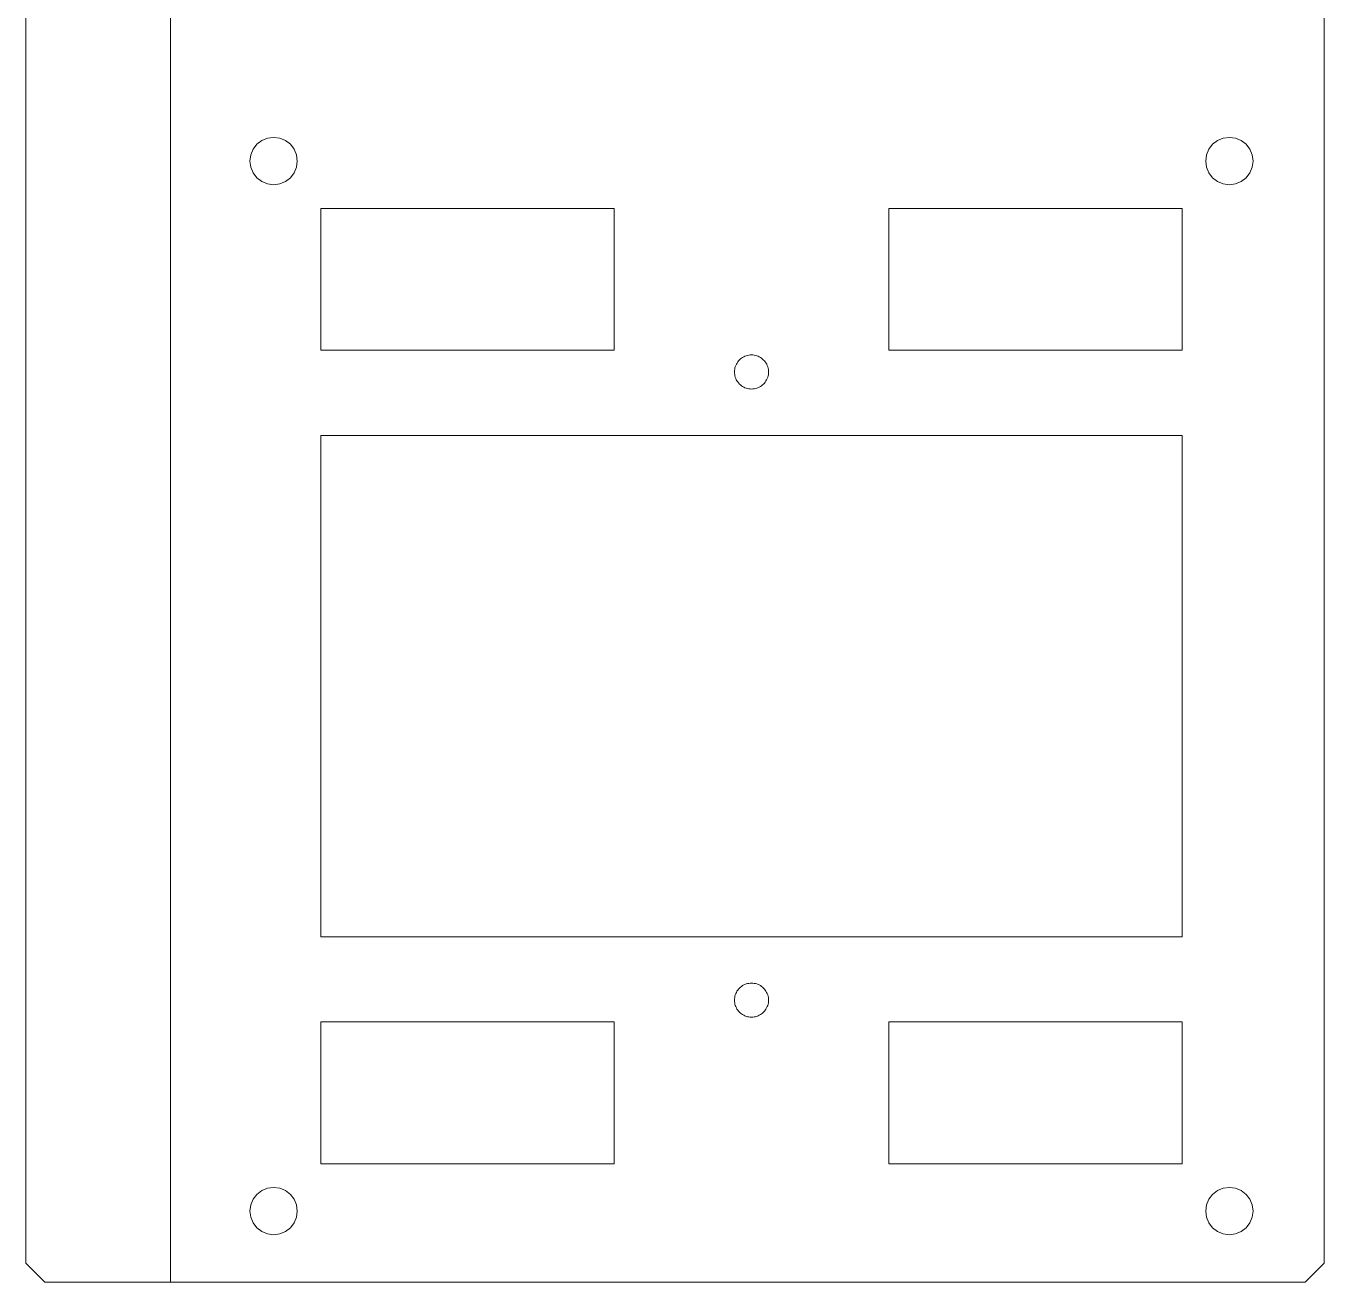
# Model space of a CAD drawing. Extents: x -144 to 2042, y -154 to 468.
# Drawn here: x 1237.1 to 1374.3, y 24.2 to 157 of the extents above; entities that cross this region are included whole.
import ezdxf

# ---------------------------------------------------------------- set-up
doc = ezdxf.new("R2010")
doc.units = 0
doc.layers.add('Layer0', color=7, linetype='BYLAYER', lineweight=5)

msp = doc.modelspace()

# ---------------------------------------------------------------- linework, layer by layer
at = {"layer": 'Layer0', "color": 2, "true_color": 0xffff00}
msp.add_line((1252.43, 24.18), (1252.43, 374.18), dxfattribs=at)
at = {"layer": 'Layer0'}
for p, q in [((1237.15, 26.18), (1237.15, 264.18)), ((1374.32, 184.18), (1374.32, 26.18)), ((1261.55, 144.45), (1261.15, 143.93)), ((1262.07, 144.85), (1261.55, 144.45)), ((1262.67, 145.1), (1262.07, 144.85)), ((1263.32, 145.18), (1262.67, 145.1)), ((1263.97, 145.1), (1263.32, 145.18)), ((1264.57, 144.85), (1263.97, 145.1)), ((1265.09, 144.45), (1264.57, 144.85)), ((1265.48, 143.93), (1265.09, 144.45)), ((1362.55, 144.45), (1362.15, 143.93)), ((1363.07, 144.85), (1362.55, 144.45)), ((1363.67, 145.1), (1363.07, 144.85)), ((1364.32, 145.18), (1363.67, 145.1)), ((1364.97, 145.1), (1364.32, 145.18)), ((1365.57, 144.85), (1364.97, 145.1)), ((1366.09, 144.45), (1365.57, 144.85)), ((1366.48, 143.93), (1366.09, 144.45)), ((1260.9, 143.33), (1260.82, 142.68)), ((1260.82, 142.68), (1260.9, 142.04)), ((1261.15, 143.93), (1260.9, 143.33)), ((1265.73, 143.33), (1265.48, 143.93)), ((1265.82, 142.68), (1265.73, 143.33)), ((1265.73, 142.04), (1265.82, 142.68)), ((1361.9, 143.33), (1361.82, 142.68)), ((1361.82, 142.68), (1361.9, 142.04)), ((1362.15, 143.93), (1361.9, 143.33)), ((1366.73, 143.33), (1366.48, 143.93)), ((1366.82, 142.68), (1366.73, 143.33)), ((1366.73, 142.04), (1366.82, 142.68)), ((1260.9, 142.04), (1261.15, 141.43)), ((1261.15, 141.43), (1261.55, 140.92)), ((1265.09, 140.92), (1265.48, 141.43)), ((1265.48, 141.43), (1265.73, 142.04)), ((1361.9, 142.04), (1362.15, 141.43)), ((1362.15, 141.43), (1362.55, 140.92)), ((1366.09, 140.92), (1366.48, 141.43)), ((1366.48, 141.43), (1366.73, 142.04)), ((1261.55, 140.92), (1262.07, 140.52)), ((1262.07, 140.52), (1262.67, 140.27)), ((1262.67, 140.27), (1263.32, 140.18)), ((1263.32, 140.18), (1263.97, 140.27)), ((1263.97, 140.27), (1264.57, 140.52)), ((1264.57, 140.52), (1265.09, 140.92)), ((1362.55, 140.92), (1363.07, 140.52)), ((1363.07, 140.52), (1363.67, 140.27)), ((1363.67, 140.27), (1364.32, 140.18)), ((1364.32, 140.18), (1364.97, 140.27)), ((1364.97, 140.27), (1365.57, 140.52)), ((1365.57, 140.52), (1366.09, 140.92)), ((1299.32, 137.68), (1268.32, 137.68)), ((1268.32, 137.68), (1268.32, 122.68)), ((1299.32, 122.68), (1299.32, 137.68)), ((1359.32, 137.68), (1328.32, 137.68)), ((1328.32, 137.68), (1328.32, 122.68)), ((1359.32, 122.68), (1359.32, 137.68)), ((1268.32, 122.68), (1299.32, 122.68)), ((1313.27, 122.1), (1313.13, 122.05)), ((1313.4, 122.14), (1313.27, 122.1)), ((1313.54, 122.16), (1313.4, 122.14)), ((1313.68, 122.18), (1313.54, 122.16)), ((1313.82, 122.18), (1313.68, 122.18)), ((1313.96, 122.18), (1313.82, 122.18)), ((1314.1, 122.16), (1313.96, 122.18)), ((1314.24, 122.13), (1314.1, 122.16)), ((1314.38, 122.09), (1314.24, 122.13)), ((1314.51, 122.05), (1314.38, 122.09)), ((1328.32, 122.68), (1359.32, 122.68)), ((1312.07, 120.81), (1312.04, 120.67)), ((1312.11, 120.94), (1312.07, 120.81)), ((1312.16, 121.08), (1312.11, 120.94)), ((1312.22, 121.2), (1312.16, 121.08)), ((1312.29, 121.33), (1312.22, 121.2)), ((1312.37, 121.45), (1312.29, 121.33)), ((1312.45, 121.56), (1312.37, 121.45)), ((1312.55, 121.66), (1312.45, 121.56)), ((1312.65, 121.76), (1312.55, 121.66)), ((1312.76, 121.84), (1312.65, 121.76)), ((1312.88, 121.92), (1312.76, 121.84)), ((1313.01, 121.99), (1312.88, 121.92)), ((1313.13, 122.05), (1313.01, 121.99)), ((1314.64, 121.99), (1314.51, 122.05)), ((1314.76, 121.92), (1314.64, 121.99)), ((1314.88, 121.84), (1314.76, 121.92)), ((1314.99, 121.75), (1314.88, 121.84)), ((1315.1, 121.65), (1314.99, 121.75)), ((1315.19, 121.55), (1315.1, 121.65)), ((1315.28, 121.44), (1315.19, 121.55)), ((1315.36, 121.32), (1315.28, 121.44)), ((1315.43, 121.2), (1315.36, 121.32)), ((1315.48, 121.07), (1315.43, 121.2)), ((1315.53, 120.94), (1315.48, 121.07)), ((1315.57, 120.8), (1315.53, 120.94)), ((1315.6, 120.66), (1315.57, 120.8)), ((1312.03, 120.53), (1312.02, 120.39)), ((1312.02, 120.39), (1312.02, 120.25)), ((1312.02, 120.25), (1312.04, 120.11)), ((1312.04, 120.67), (1312.03, 120.53)), ((1312.04, 120.11), (1312.07, 119.97)), ((1312.07, 119.97), (1312.11, 119.83)), ((1312.11, 119.83), (1312.16, 119.7)), ((1312.16, 119.7), (1312.21, 119.57)), ((1312.21, 119.57), (1312.28, 119.45)), ((1312.28, 119.45), (1312.36, 119.33)), ((1315.27, 119.32), (1315.35, 119.44)), ((1315.35, 119.44), (1315.42, 119.56)), ((1315.42, 119.56), (1315.48, 119.69)), ((1315.48, 119.69), (1315.53, 119.82)), ((1315.53, 119.82), (1315.57, 119.96)), ((1315.57, 119.96), (1315.6, 120.1)), ((1315.61, 120.52), (1315.6, 120.66)), ((1315.6, 120.1), (1315.61, 120.24)), ((1315.62, 120.38), (1315.61, 120.52)), ((1315.61, 120.24), (1315.62, 120.38)), ((1312.36, 119.33), (1312.45, 119.22)), ((1312.45, 119.22), (1312.54, 119.11)), ((1312.54, 119.11), (1312.65, 119.02)), ((1312.65, 119.02), (1312.76, 118.93)), ((1312.76, 118.93), (1312.88, 118.85)), ((1312.88, 118.85), (1313, 118.78)), ((1313, 118.78), (1313.13, 118.72)), ((1313.13, 118.72), (1313.26, 118.67)), ((1313.26, 118.67), (1313.4, 118.63)), ((1313.4, 118.63), (1313.53, 118.61)), ((1313.53, 118.61), (1313.67, 118.59)), ((1313.67, 118.59), (1313.82, 118.58)), ((1313.82, 118.58), (1313.96, 118.59)), ((1313.96, 118.59), (1314.1, 118.61)), ((1314.1, 118.61), (1314.24, 118.63)), ((1314.24, 118.63), (1314.37, 118.67)), ((1314.37, 118.67), (1314.5, 118.72)), ((1314.5, 118.72), (1314.63, 118.78)), ((1314.63, 118.78), (1314.76, 118.85)), ((1314.76, 118.85), (1314.87, 118.93)), ((1314.87, 118.93), (1314.99, 119.01)), ((1314.99, 119.01), (1315.09, 119.11)), ((1315.09, 119.11), (1315.19, 119.21)), ((1315.19, 119.21), (1315.27, 119.32)), ((1268.32, 60.68), (1268.32, 113.68)), ((1268.32, 113.68), (1359.32, 113.68)), ((1359.32, 113.68), (1359.32, 60.68)), ((1359.32, 60.68), (1268.32, 60.68)), ((1312.28, 54.92), (1312.22, 54.8)), ((1312.36, 55.04), (1312.28, 54.92)), ((1312.45, 55.15), (1312.36, 55.04)), ((1312.55, 55.26), (1312.45, 55.15)), ((1312.65, 55.35), (1312.55, 55.26)), ((1312.76, 55.44), (1312.65, 55.35)), ((1312.88, 55.52), (1312.76, 55.44)), ((1313, 55.59), (1312.88, 55.52)), ((1313.13, 55.65), (1313, 55.59)), ((1313.26, 55.7), (1313.13, 55.65)), ((1313.4, 55.73), (1313.26, 55.7)), ((1313.54, 55.76), (1313.4, 55.73)), ((1313.68, 55.78), (1313.54, 55.76)), ((1313.82, 55.78), (1313.68, 55.78)), ((1313.96, 55.78), (1313.82, 55.78)), ((1314.1, 55.76), (1313.96, 55.78)), ((1314.24, 55.73), (1314.1, 55.76)), ((1314.38, 55.7), (1314.24, 55.73)), ((1314.51, 55.65), (1314.38, 55.7)), ((1314.64, 55.59), (1314.51, 55.65)), ((1314.76, 55.52), (1314.64, 55.59)), ((1314.88, 55.44), (1314.76, 55.52)), ((1314.99, 55.35), (1314.88, 55.44)), ((1315.09, 55.26), (1314.99, 55.35)), ((1315.19, 55.15), (1315.09, 55.26)), ((1315.28, 55.04), (1315.19, 55.15)), ((1315.35, 54.92), (1315.28, 55.04)), ((1315.42, 54.8), (1315.35, 54.92)), ((1312.03, 54.13), (1312.02, 53.98)), ((1312.02, 53.98), (1312.03, 53.84)), ((1312.04, 54.27), (1312.03, 54.13)), ((1312.03, 53.84), (1312.04, 53.7)), ((1312.07, 54.4), (1312.04, 54.27)), ((1312.04, 53.7), (1312.07, 53.56)), ((1312.11, 54.54), (1312.07, 54.4)), ((1312.07, 53.56), (1312.11, 53.43)), ((1312.16, 54.67), (1312.11, 54.54)), ((1312.22, 54.8), (1312.16, 54.67)), ((1315.48, 54.67), (1315.42, 54.8)), ((1315.53, 54.54), (1315.48, 54.67)), ((1315.57, 54.4), (1315.53, 54.54)), ((1315.53, 53.43), (1315.57, 53.56)), ((1315.6, 54.27), (1315.57, 54.4)), ((1315.57, 53.56), (1315.6, 53.7)), ((1315.61, 54.13), (1315.6, 54.27)), ((1315.6, 53.7), (1315.61, 53.84)), ((1315.62, 53.98), (1315.61, 54.13)), ((1315.61, 53.84), (1315.62, 53.98)), ((1312.11, 53.43), (1312.16, 53.3)), ((1312.16, 53.3), (1312.22, 53.17)), ((1312.22, 53.17), (1312.28, 53.04)), ((1312.28, 53.04), (1312.36, 52.93)), ((1312.36, 52.93), (1312.45, 52.82)), ((1312.45, 52.82), (1312.55, 52.71)), ((1312.55, 52.71), (1312.65, 52.62)), ((1312.65, 52.62), (1312.76, 52.53)), ((1312.76, 52.53), (1312.88, 52.45)), ((1312.88, 52.45), (1313, 52.38)), ((1313, 52.38), (1313.13, 52.32)), ((1313.13, 52.32), (1313.26, 52.27)), ((1313.26, 52.27), (1313.4, 52.23)), ((1313.4, 52.23), (1313.54, 52.21)), ((1313.54, 52.21), (1313.68, 52.19)), ((1313.68, 52.19), (1313.82, 52.18)), ((1313.82, 52.18), (1313.96, 52.19)), ((1313.96, 52.19), (1314.1, 52.21)), ((1314.1, 52.21), (1314.24, 52.23)), ((1314.24, 52.23), (1314.38, 52.27)), ((1314.38, 52.27), (1314.51, 52.32)), ((1314.51, 52.32), (1314.64, 52.38)), ((1314.64, 52.38), (1314.76, 52.45)), ((1314.76, 52.45), (1314.88, 52.53)), ((1314.88, 52.53), (1314.99, 52.62)), ((1314.99, 52.62), (1315.09, 52.71)), ((1315.09, 52.71), (1315.19, 52.82)), ((1315.19, 52.82), (1315.28, 52.93)), ((1315.28, 52.93), (1315.35, 53.04)), ((1315.35, 53.04), (1315.42, 53.17)), ((1315.42, 53.17), (1315.48, 53.3)), ((1315.48, 53.3), (1315.53, 53.43)), ((1299.32, 51.68), (1268.32, 51.68)), ((1268.32, 51.68), (1268.32, 36.68)), ((1299.32, 36.68), (1299.32, 51.68)), ((1359.32, 51.68), (1328.32, 51.68)), ((1328.32, 51.68), (1328.32, 36.68)), ((1359.32, 36.68), (1359.32, 51.68)), ((1268.32, 36.68), (1299.32, 36.68)), ((1328.32, 36.68), (1359.32, 36.68)), ((1261.15, 32.93), (1260.9, 32.33)), ((1261.55, 33.45), (1261.15, 32.93)), ((1262.07, 33.85), (1261.55, 33.45)), ((1262.67, 34.1), (1262.07, 33.85)), ((1263.32, 34.18), (1262.67, 34.1)), ((1263.97, 34.1), (1263.32, 34.18)), ((1264.57, 33.85), (1263.97, 34.1)), ((1265.09, 33.45), (1264.57, 33.85)), ((1265.48, 32.93), (1265.09, 33.45)), ((1265.73, 32.33), (1265.48, 32.93)), ((1362.15, 32.93), (1361.9, 32.33)), ((1362.55, 33.45), (1362.15, 32.93)), ((1363.07, 33.85), (1362.55, 33.45)), ((1363.67, 34.1), (1363.07, 33.85)), ((1364.32, 34.18), (1363.67, 34.1)), ((1364.97, 34.1), (1364.32, 34.18)), ((1365.57, 33.85), (1364.97, 34.1)), ((1366.09, 33.45), (1365.57, 33.85)), ((1366.48, 32.93), (1366.09, 33.45)), ((1366.73, 32.33), (1366.48, 32.93)), ((1260.9, 32.33), (1260.82, 31.68)), ((1260.82, 31.68), (1260.9, 31.04)), ((1265.82, 31.68), (1265.73, 32.33)), ((1265.73, 31.04), (1265.82, 31.68)), ((1361.9, 32.33), (1361.82, 31.68)), ((1361.82, 31.68), (1361.9, 31.04)), ((1366.82, 31.68), (1366.73, 32.33)), ((1366.73, 31.04), (1366.82, 31.68)), ((1260.9, 31.04), (1261.15, 30.43)), ((1261.15, 30.43), (1261.55, 29.92)), ((1265.09, 29.92), (1265.48, 30.43)), ((1265.48, 30.43), (1265.73, 31.04)), ((1361.9, 31.04), (1362.15, 30.43)), ((1362.15, 30.43), (1362.55, 29.92)), ((1366.09, 29.92), (1366.48, 30.43)), ((1366.48, 30.43), (1366.73, 31.04)), ((1261.55, 29.92), (1262.07, 29.52)), ((1262.07, 29.52), (1262.67, 29.27)), ((1262.67, 29.27), (1263.32, 29.18)), ((1263.32, 29.18), (1263.97, 29.27)), ((1263.97, 29.27), (1264.57, 29.52)), ((1264.57, 29.52), (1265.09, 29.92)), ((1362.55, 29.92), (1363.07, 29.52)), ((1363.07, 29.52), (1363.67, 29.27)), ((1363.67, 29.27), (1364.32, 29.18)), ((1364.32, 29.18), (1364.97, 29.27)), ((1364.97, 29.27), (1365.57, 29.52)), ((1365.57, 29.52), (1366.09, 29.92)), ((1237.15, 26.18), (1239.15, 24.18)), ((1372.32, 24.18), (1374.32, 26.18)), ((1239.15, 24.18), (1252.43, 24.18)), ((1252.43, 24.18), (1372.32, 24.18))]:
    msp.add_line(p, q, dxfattribs=at)

doc.saveas('drawing.dxf')
